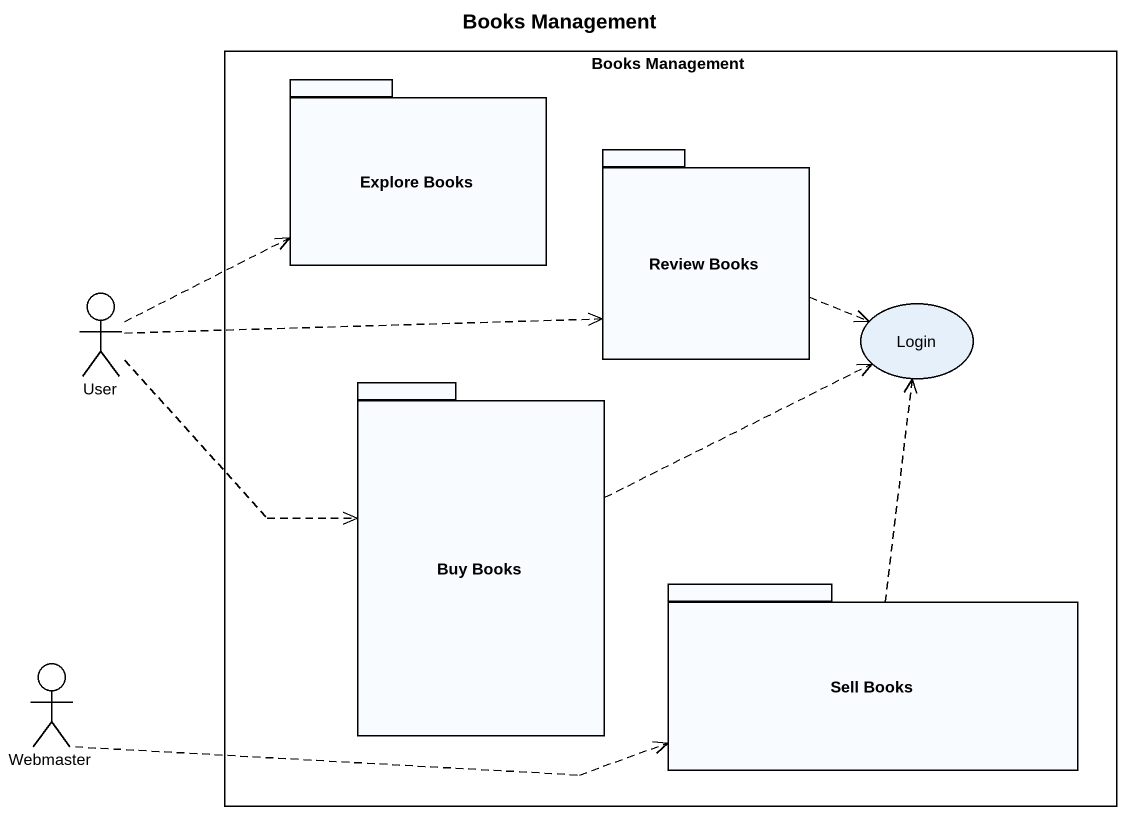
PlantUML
@startuml
title Books Management
rectangle "Books Management" as Books_Management {
  package "Explore Books" as Explore_Books {
  }
  package "Review Books" as Review_Books {
  }
  usecase Login
  package "Buy Books" as Buy_Books {
  }
  package "Sell Books" as Sell_Books {
  }
}
actor User
actor Webmaster
Review_Books .right.> Login
User .right.> Explore_Books
User .right.> Review_Books
User .right.> Buy_Books
Buy_Books .right.> Login
Sell_Books .up.> Login
Webmaster .right.> Sell_Books
@enduml
